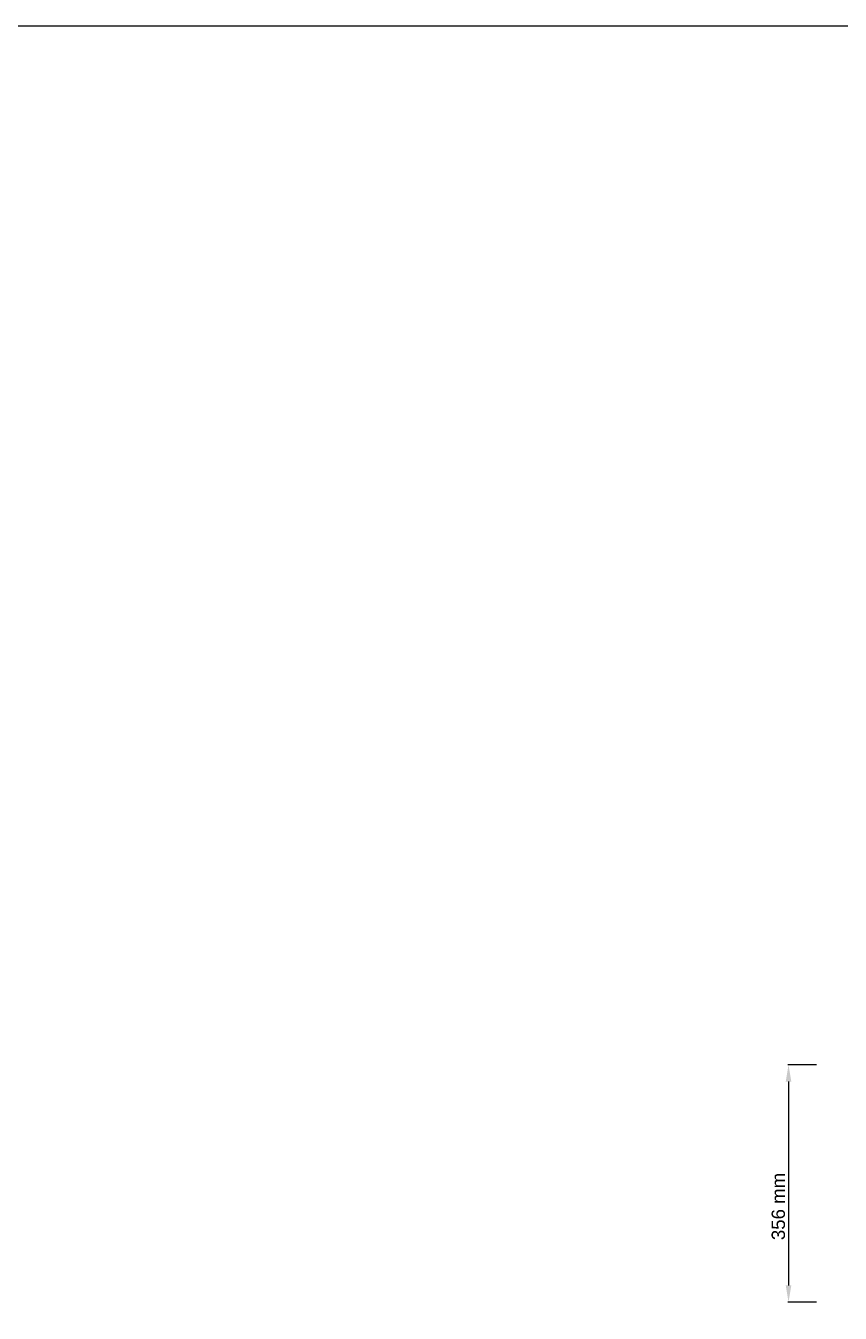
# Model space of a CAD drawing. Header units: millimetres. Extents: x 6152 to 28526, y 1087 to 12861.
# Drawn here: x 8979 to 10200, y 10609 to 12539 of the extents above; entities that cross this region are included whole.
import ezdxf

# ---------------------------------------------------------------- set-up
doc = ezdxf.new("R2010")
doc.units = ezdxf.units.MM
doc.header["$LTSCALE"] = 0.05
doc.layers.add('Cotation', color=8, linetype='Continuous', lineweight=9)
doc.styles.get("Standard").update_dxf_attribs({"font": 'arial.ttf'})
doc.dimstyles.new('ISO-25', dxfattribs={"dimtxt": 2.5, "dimasz": 2.5, "dimexe": 1.25, "dimexo": 0.625, "dimtad": 1, "dimtxsty": 'Standard', "dimcen": 2.5, "dimadec": 0, "dimazin": 0, "dimtfac": 1, "dimtmove": 0, "dimatfit": 3, "dimfxl": 1, "dimarcsym": 0})

# ---------------------------------------------------------------- blocks, each defined once
blk = doc.blocks.new('*D44')
at = {"layer": 'Cotation', "color": 0, "lineweight": -2, "transparency": 16777216}
for p, q in [((10164.4, 10980.9), (10121.1, 10980.9)), ((10122.3, 10955.9), (10122.3, 10650.3)), ((10164.4, 10625.3), (10121.1, 10625.3))]:
    blk.add_line(p, q, dxfattribs=at)
at = {"layer": 'Cotation', "color": 0, "transparency": 16777216}
for points in [[(10118.1, 10955.9), (10126.5, 10955.9), (10122.3, 10980.9)], [(10118.1, 10650.3), (10126.5, 10650.3), (10122.3, 10625.3)]]:
    blk.add_solid(points, dxfattribs=at)
at = {"layer": 'Defpoints', "color": 0, "transparency": 16777216}
for p in [(10165, 10980.9), (10122.3, 10625.3), (10165, 10625.3)]:
    blk.add_point(p, dxfattribs=at)
at = {"layer": 'Cotation', "color": 0, "transparency": 16777216, "insert": (10107.1, 10768.7), "char_height": 20, "attachment_point": 5, "rotation": 90}
blk.add_mtext('356 mm', dxfattribs=at)

msp = doc.modelspace()

# ---------------------------------------------------------------- linework, layer by layer
msp.add_lwpolyline([(6152.2, 12538.8), (22302.8, 12538.8), (22302.8, 8855.3), (6152.2, 8855.3)], close=True)

# ---------------------------------------------------------------- dimensions: what is measured, and where the dimension line sits
at = {"layer": 'Cotation'}
dim = msp.add_linear_dim(base=(10122.3, 10625.3), p1=(10165, 10980.9), p2=(10165, 10625.3), angle=270, dimstyle='ISO-25', override={"dimtxt": 20, "dimasz": 25, "dimgap": 5, "dimdec": 0, "dimpost": ' mm'}, dxfattribs=at)
dim.commit()
dim.dimension.update_dxf_attribs({"geometry": '*D44', "text_midpoint": (10122.3, 10768.7), "dimtype": 161})

doc.saveas('drawing.dxf')
